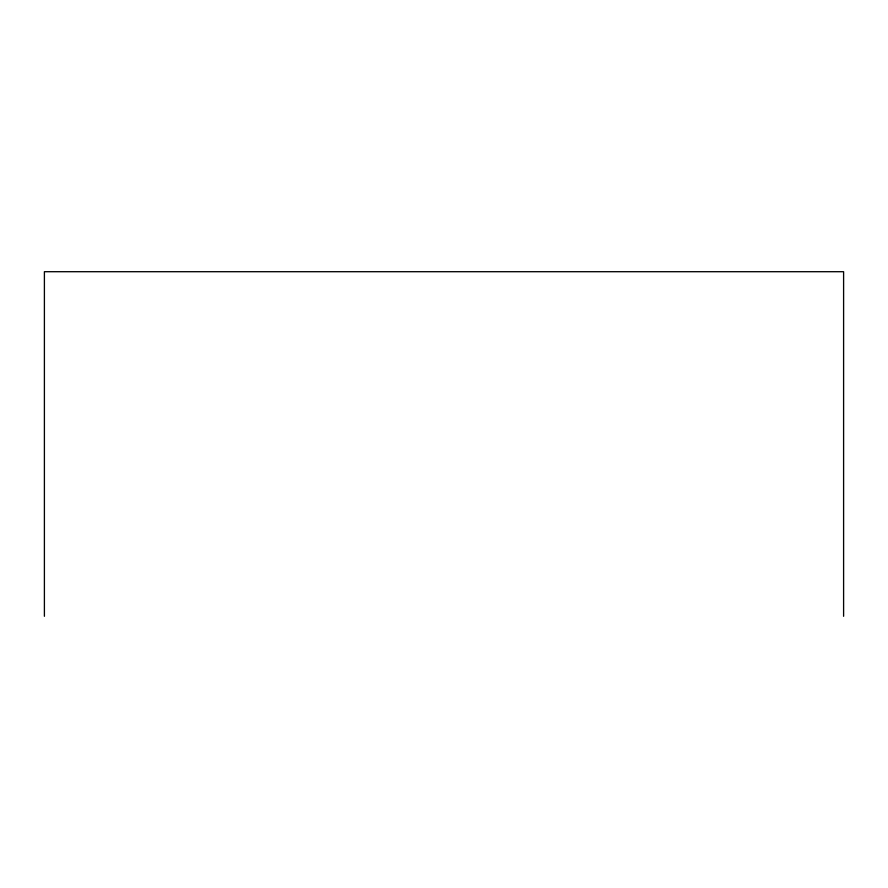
<?xml version="1.0" encoding="UTF-8"?>
<svg xmlns="http://www.w3.org/2000/svg" width="888" height="888" viewBox="0 0 888 888"><rect width="100%" height="100%" fill="white"/><g stroke="black" fill="none" stroke-linecap="round" stroke-linejoin="round"><path stroke-width="1.33" d="M843.6 616.294L843.6 271.706L44.4 271.706L44.4 616.294"/></g></svg>
